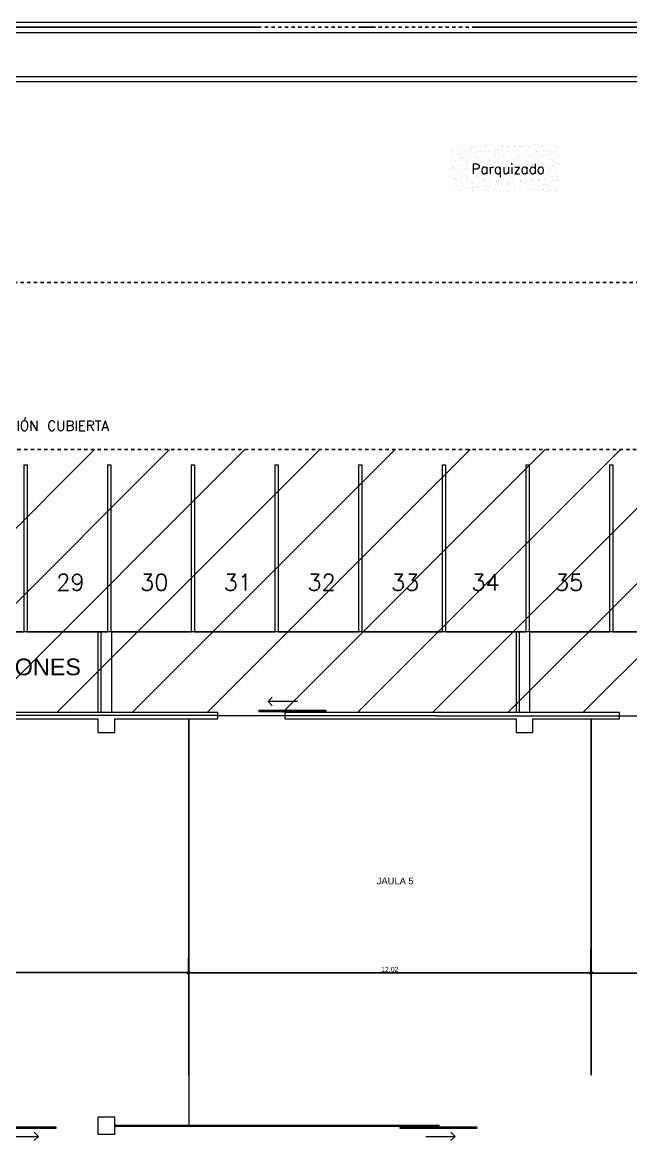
# Model space of a CAD drawing. Header units: millimetres. Extents: x 182 to 305, y 81 to 164.
# Drawn here: x 248.58 to 266.76, y 127.59 to 161.02 of the extents above; entities that cross this region are included whole.
import ezdxf

# ---------------------------------------------------------------- set-up
doc = ezdxf.new("R2010")
doc.units = ezdxf.units.MM
for name, pattern in [('ACAD_ISO04W100', [30.5, 24, -3, 0.5, -3]), ('ACAD_ISO10W100', [18.5, 12, -3, 0.5, -3]), ('DASHDOT', [1, 0.5, -0.25, 0, -0.25]), ('Hidden', [7.14375, 4.7625, -2.38125])]:
    doc.linetypes.add(name, pattern=pattern)
for name, color, linetype, lineweight in [('A-----NPP', 7, 'Continuous', 9), ('A-----TEP', 7, 'Continuous', 9), ('A-AREAIDM', 7, 'Continuous', 18), ('A-DOORSYM', 7, 'Continuous', 9), ('A-FLOROTM', 7, 'Continuous', 9), ('A-WALL', 7, 'Continuous', 9), ('C-PKNGCTM', 7, 'Continuous', 9), ('DIMENSION', 1, 'Continuous', 25), ('S-COLSPRM', 7, 'Continuous', 9)]:
    doc.layers.add(name, color=color, linetype=linetype, lineweight=lineweight)
for name, color, linetype in [('estructura', 7, 'Continuous'), ('Lineas Lotes', 7, 'DASHDOT'), ('Lineas Proyecciones', 7, 'Hidden'), ('Relleno muros', 7, 'Continuous'), ('Sectores', 3, 'Continuous'), ('TIERRA', 7, 'Continuous')]:
    doc.layers.add(name, color=color, linetype=linetype)
doc.styles.add('ARIALNARROW', font='ARIALN.TTF')
doc.styles.add('MtXpl_Arial_Unicode_', font='ARIALUNI.ttf')
doc.styles.get("Standard").update_dxf_attribs({"font": 'txt.shx'})
doc.dimstyles.new('C', dxfattribs={"dimscale": 1.5, "dimtxt": 0.15, "dimasz": 0.08, "dimexe": 0.01, "dimexo": 0, "dimgap": 0.025, "dimtad": 1, "dimzin": 0, "dimdsep": 46, "dimtxsty": 'ARIALNARROW', "dimblk": 'OBLIQUE', "dimcen": 0, "dimclrd": 256, "dimclre": 256, "dimclrt": 256, "dimadec": 0, "dimazin": 0, "dimtfac": 1.666667, "dimtofl": 0, "dimtmove": 0, "dimatfit": 0, "dimldrblk": 'OBLIQUE', "dimfxl": 0.1, "dimtolj": 1, "dimtzin": 0, "dimarcsym": 0})

# ---------------------------------------------------------------- blocks, each defined once
blk = doc.blocks.new('_Oblique')
at = {"layer": 'estructura', "color": 0, "lineweight": -2}
blk.add_line((-0.5, -0.5), (0.5, 0.5), dxfattribs=at)
blk = doc.blocks.new('*D100')
at = {"layer": 'Defpoints', "color": 0}
for p in [(253.546172, 133.027768), (241.526172, 132.614278), (253.546172, 132.614278)]:
    blk.add_point(p, dxfattribs=at)
at = {"layer": 'DIMENSION', "lineweight": -2}
for p, q in [((253.546172, 133.027768), (253.546172, 132.604278)), ((241.526172, 132.614278), (241.526172, 132.624278)), ((241.526172, 132.614278), (253.546172, 132.614278))]:
    blk.add_line(p, q, dxfattribs=at)
at = {"layer": 'DIMENSION', "lineweight": -2, "xscale": 0.08, "yscale": 0.08, "zscale": 0.08, "rotation": 180}
blk.add_blockref('_Oblique', (241.526172, 132.614278), dxfattribs=at)
at = {"layer": 'DIMENSION', "lineweight": -2, "xscale": 0.08, "yscale": 0.08, "zscale": 0.08}
blk.add_blockref('_Oblique', (253.546172, 132.614278), dxfattribs=at)
at = {"layer": 'DIMENSION', "insert": (247.536172, 132.715854), "char_height": 0.15, "attachment_point": 5, "style": 'ARIALNARROW'}
blk.add_mtext('\\A1;12.02', dxfattribs=at)
blk = doc.blocks.new('*D101')
at = {"layer": 'Defpoints', "color": 0}
for p in [(265.566172, 133.316256), (253.546172, 132.604278), (265.566172, 132.604278)]:
    blk.add_point(p, dxfattribs=at)
at = {"layer": 'DIMENSION', "lineweight": -2}
for p, q in [((265.566172, 133.316256), (265.566172, 132.594278)), ((253.546172, 132.604278), (253.546172, 132.614278)), ((253.546172, 132.604278), (265.566172, 132.604278))]:
    blk.add_line(p, q, dxfattribs=at)
at = {"layer": 'DIMENSION', "lineweight": -2, "xscale": 0.08, "yscale": 0.08, "zscale": 0.08, "rotation": 180}
blk.add_blockref('_Oblique', (253.546172, 132.604278), dxfattribs=at)
at = {"layer": 'DIMENSION', "lineweight": -2, "xscale": 0.08, "yscale": 0.08, "zscale": 0.08}
blk.add_blockref('_Oblique', (265.566172, 132.604278), dxfattribs=at)
at = {"layer": 'DIMENSION', "insert": (259.556172, 132.705854), "char_height": 0.15, "attachment_point": 5, "style": 'ARIALNARROW'}
blk.add_mtext('\\A1;12.02', dxfattribs=at)
blk = doc.blocks.new('*D102')
at = {"layer": 'Defpoints', "color": 0}
for p in [(265.586172, 132.594278), (277.591167, 132.594278), (277.591167, 132.584299)]:
    blk.add_point(p, dxfattribs=at)
at = {"layer": 'DIMENSION', "lineweight": -2}
for p, q in [((265.586172, 132.594278), (265.586172, 132.604278)), ((265.586172, 132.594278), (277.591167, 132.594278)), ((277.591167, 132.584299), (277.591167, 132.604278))]:
    blk.add_line(p, q, dxfattribs=at)
at = {"layer": 'DIMENSION', "lineweight": -2, "xscale": 0.08, "yscale": 0.08, "zscale": 0.08, "rotation": 180}
blk.add_blockref('_Oblique', (265.586172, 132.594278), dxfattribs=at)
at = {"layer": 'DIMENSION', "lineweight": -2, "xscale": 0.08, "yscale": 0.08, "zscale": 0.08}
blk.add_blockref('_Oblique', (277.591167, 132.594278), dxfattribs=at)
at = {"layer": 'DIMENSION', "insert": (271.58867, 132.695854), "char_height": 0.15, "attachment_point": 5, "style": 'ARIALNARROW'}
blk.add_mtext('\\A1;12.00', dxfattribs=at)

msp = doc.modelspace()

# ---------------------------------------------------------------- linework, layer by layer
at = {"linetype": 'ACAD_ISO10W100'}
msp.add_line((188.133186, 160.861102), (304.483929, 160.881522), dxfattribs=at)
at = {"color": 252, "linetype": 'Continuous'}
for p, q in [((261.426345, 157.162747), (261.426345, 157.162747)), ((261.433174, 157.215682), (261.433174, 157.215682)), ((261.474873, 157.142061), (261.474873, 157.142061)), ((261.584435, 157.329871), (261.584435, 157.329871)), ((261.641203, 157.293705), (261.641203, 157.293705)), ((261.656436, 157.281379), (261.656436, 157.281379)), ((261.837859, 157.333835), (261.837859, 157.333835)), ((261.838468, 157.155161), (261.838468, 157.155161)), ((261.84557, 157.163509), (261.84557, 157.163509)), ((261.971849, 157.211055), (261.971849, 157.211055)), ((261.996662, 157.188318), (261.996662, 157.188318)), ((262.000806, 157.279727), (262.000806, 157.279727)), ((262.00366, 157.330632), (262.00366, 157.330632)), ((262.060429, 157.294467), (262.060429, 157.294467)), ((262.170642, 157.134099), (262.170642, 157.134099)), ((262.190848, 157.159655), (262.190848, 157.159655)), ((262.264796, 157.164271), (262.264796, 157.164271)), ((262.353494, 157.158172), (262.353494, 157.158172)), ((262.3644, 157.292827), (262.3644, 157.292827)), ((262.376534, 157.329207), (262.376534, 157.329207)), ((262.401347, 157.30647), (262.401347, 157.30647)), ((262.422886, 157.331394), (262.422886, 157.331394)), ((262.423565, 157.167397), (262.423565, 157.167397)), ((262.479655, 157.295229), (262.479655, 157.295229)), ((262.518465, 157.199152), (262.518465, 157.199152)), ((262.533009, 157.181806), (262.533009, 157.181806)), ((262.535218, 157.158004), (262.535218, 157.158004)), ((262.684022, 157.165032), (262.684022, 157.165032)), ((262.71586, 157.205879), (262.71586, 157.205879)), ((262.71678, 157.297321), (262.71678, 157.297321)), ((262.785931, 157.215104), (262.785931, 157.215104)), ((262.842112, 157.332156), (262.842112, 157.332156)), ((262.895375, 157.229512), (262.895375, 157.229512)), ((262.898812, 157.171103), (262.898812, 157.171103)), ((262.898881, 157.29599), (262.898881, 157.29599)), ((262.92315, 157.317304), (262.92315, 157.317304)), ((263.05714, 157.194525), (263.05714, 157.194525)), ((263.06115, 157.29567), (263.06115, 157.29567)), ((263.078227, 157.253585), (263.078227, 157.253585)), ((263.081954, 157.171788), (263.081954, 157.171788)), ((263.103248, 157.165794), (263.103248, 157.165794)), ((263.148298, 157.26281), (263.148298, 157.26281)), ((263.251192, 157.175598), (263.251192, 157.175598)), ((263.257742, 157.277219), (263.257742, 157.277219)), ((263.261338, 157.332918), (263.261338, 157.332918)), ((263.318107, 157.296752), (263.318107, 157.296752)), ((263.424744, 157.308769), (263.424744, 157.308769)), ((263.440593, 157.301292), (263.440593, 157.301292)), ((263.461825, 157.312677), (263.461825, 157.312677)), ((263.486638, 157.28994), (263.486638, 157.28994)), ((263.510664, 157.310517), (263.510664, 157.310517)), ((263.522474, 157.166556), (263.522474, 157.166556)), ((263.595562, 157.173946), (263.595562, 157.173946)), ((263.603756, 157.182622), (263.603756, 157.182622)), ((263.620108, 157.324925), (263.620108, 157.324925)), ((263.680564, 157.333679), (263.680564, 157.333679)), ((263.737333, 157.297514), (263.737333, 157.297514)), ((263.777124, 157.313264), (263.777124, 157.313264)), ((263.80296, 157.348998), (263.80296, 157.348998)), ((263.873031, 157.358223), (263.873031, 157.358223)), ((263.9417, 157.167317), (263.9417, 157.167317)), ((263.959156, 157.187046), (263.959156, 157.187046)), ((263.982475, 157.372632), (263.982475, 157.372632)), ((264.008441, 157.300774), (264.008441, 157.300774)), ((264.09979, 157.334441), (264.09979, 157.334441)), ((264.121494, 157.311612), (264.121494, 157.311612)), ((264.142432, 157.177994), (264.142432, 157.177994)), ((264.156559, 157.298275), (264.156559, 157.298275)), ((264.167245, 157.155257), (264.167245, 157.155257)), ((264.311537, 157.191541), (264.311537, 157.191541)), ((264.360926, 157.168079), (264.360926, 157.168079)), ((264.485089, 157.324712), (264.485089, 157.324712)), ((264.519016, 157.335203), (264.519016, 157.335203)), ((264.547117, 157.296147), (264.547117, 157.296147)), ((264.57193, 157.27341), (264.57193, 157.27341)), ((264.575785, 157.299037), (264.575785, 157.299037)), ((261.445909, 157.038686), (261.445909, 157.038686)), ((261.483354, 156.882672), (261.483354, 156.882672)), ((261.535067, 156.825645), (261.535067, 156.825645)), ((261.567164, 157.092902), (261.567164, 157.092902)), ((261.591977, 157.070165), (261.591977, 157.070165)), ((261.628761, 157.062759), (261.628761, 157.062759)), ((261.664916, 157.02199), (261.664916, 157.02199)), ((261.693157, 156.992769), (261.693157, 156.992769)), ((261.698832, 157.071984), (261.698832, 157.071984)), ((261.709095, 156.962847), (261.709095, 156.962847)), ((261.749926, 156.956603), (261.749926, 156.956603)), ((261.808276, 157.086393), (261.808276, 157.086393)), ((261.843086, 156.840067), (261.843086, 156.840067)), ((261.846948, 156.895772), (261.846948, 156.895772)), ((261.867899, 156.81733), (261.867899, 156.81733)), ((261.991127, 157.110466), (261.991127, 157.110466)), ((262.009286, 157.020338), (262.009286, 157.020338)), ((262.061198, 157.119691), (262.061198, 157.119691)), ((262.112383, 156.99353), (262.112383, 156.99353)), ((262.11378, 157.080999), (262.11378, 157.080999)), ((262.169152, 156.957365), (262.169152, 156.957365)), ((262.247771, 156.95822), (262.247771, 156.95822)), ((262.272584, 156.935483), (262.272584, 156.935483)), ((262.37288, 157.033438), (262.37288, 157.033438)), ((262.531609, 156.994292), (262.531609, 156.994292)), ((262.588378, 156.958126), (262.588378, 156.958126)), ((262.652456, 157.076372), (262.652456, 157.076372)), ((262.677269, 157.053635), (262.677269, 157.053635)), ((262.72526, 157.037932), (262.72526, 157.037932)), ((262.794386, 156.946317), (262.794386, 156.946317)), ((262.950835, 156.995054), (262.950835, 156.995054)), ((263.007604, 156.958888), (263.007604, 156.958888)), ((263.06963, 157.036281), (263.06963, 157.036281)), ((263.199071, 157.064469), (263.199071, 157.064469)), ((263.272417, 156.930599), (263.272417, 156.930599)), ((263.333062, 156.941689), (263.333062, 156.941689)), ((263.370061, 156.995815), (263.370061, 156.995815)), ((263.381861, 156.945008), (263.381861, 156.945008)), ((263.42683, 156.95965), (263.42683, 156.95965)), ((263.433224, 157.04938), (263.433224, 157.04938)), ((263.564712, 156.969081), (263.564712, 156.969081)), ((263.634783, 156.978306), (263.634783, 156.978306)), ((263.737747, 157.059842), (263.737747, 157.059842)), ((263.744227, 156.992714), (263.744227, 156.992714)), ((263.76256, 157.037105), (263.76256, 157.037105)), ((263.785604, 157.053875), (263.785604, 157.053875)), ((263.789287, 156.996577), (263.789287, 156.996577)), ((263.846056, 156.960412), (263.846056, 156.960412)), ((263.879677, 156.929786), (263.879677, 156.929786)), ((263.927079, 157.016787), (263.927079, 157.016787)), ((263.967637, 156.927657), (263.967637, 156.927657)), ((263.99715, 157.026012), (263.99715, 157.026012)), ((264.106594, 157.040421), (264.106594, 157.040421)), ((264.129974, 157.052223), (264.129974, 157.052223)), ((264.138455, 156.792834), (264.138455, 156.792834)), ((264.208513, 156.997339), (264.208513, 156.997339)), ((264.265282, 156.961173), (264.265282, 156.961173)), ((264.284362, 157.047939), (264.284362, 157.047939)), ((264.289445, 157.064494), (264.289445, 157.064494)), ((264.320017, 156.932152), (264.320017, 156.932152)), ((264.359516, 157.073719), (264.359516, 157.073719)), ((264.418353, 156.925159), (264.418353, 156.925159)), ((264.443166, 156.902422), (264.443166, 156.902422)), ((264.46896, 157.088127), (264.46896, 157.088127)), ((264.469649, 156.830977), (264.469649, 156.830977)), ((264.493569, 157.065323), (264.493569, 157.065323)), ((264.502049, 156.805934), (264.502049, 156.805934)), ((264.560284, 156.795104), (264.560284, 156.795104)), ((264.627739, 156.998101), (264.627739, 156.998101)), ((261.382654, 156.654905), (261.382654, 156.654905)), ((261.390514, 156.682842), (261.390514, 156.682842)), ((261.438401, 156.721915), (261.438401, 156.721915)), ((261.439423, 156.618739), (261.439423, 156.618739)), ((261.460584, 156.692067), (261.460584, 156.692067)), ((261.463214, 156.699178), (261.463214, 156.699178)), ((261.491834, 156.623283), (261.491834, 156.623283)), ((261.570028, 156.706476), (261.570028, 156.706476)), ((261.580332, 156.591859), (261.580332, 156.591859)), ((261.64379, 156.488543), (261.64379, 156.488543)), ((261.673396, 156.762601), (261.673396, 156.762601)), ((261.681876, 156.503212), (261.681876, 156.503212)), ((261.714322, 156.469079), (261.714322, 156.469079)), ((261.75288, 156.730548), (261.75288, 156.730548)), ((261.80188, 156.655667), (261.80188, 156.655667)), ((261.822951, 156.739773), (261.822951, 156.739773)), ((261.855428, 156.636383), (261.855428, 156.636383)), ((261.858649, 156.619501), (261.858649, 156.619501)), ((264.121269, 156.693801), (264.121269, 156.693801)), ((264.146935, 156.533445), (264.146935, 156.533445)), ((264.155599, 156.676951), (264.155599, 156.676951)), ((264.159146, 156.493113), (264.159146, 156.493113)), ((264.230713, 156.70821), (264.230713, 156.70821)), ((264.289589, 156.554171), (264.289589, 156.554171)), ((264.314402, 156.531434), (264.314402, 156.531434)), ((264.317236, 156.660237), (264.317236, 156.660237)), ((264.328497, 156.672763), (264.328497, 156.672763)), ((264.374004, 156.624071), (264.374004, 156.624071)), ((264.413564, 156.732283), (264.413564, 156.732283)), ((264.483635, 156.741508), (264.483635, 156.741508)), ((264.510529, 156.546545), (264.510529, 156.546545)), ((264.578372, 156.493875), (264.578372, 156.493875)), ((264.593079, 156.755916), (264.593079, 156.755916)), ((261.451568, 156.220871), (261.451568, 156.220871)), ((261.491377, 156.317803), (261.491377, 156.317803)), ((261.500314, 156.363894), (261.500314, 156.363894)), ((261.514633, 156.350631), (261.514633, 156.350631)), ((261.548146, 156.281637), (261.548146, 156.281637)), ((261.584704, 156.359856), (261.584704, 156.359856)), ((261.690356, 156.243823), (261.690356, 156.243823)), ((261.694148, 156.374265), (261.694148, 156.374265)), ((261.739135, 156.446342), (261.739135, 156.446342)), ((261.752513, 156.151441), (261.752513, 156.151441)), ((261.856253, 156.339024), (261.856253, 156.339024)), ((261.863908, 156.376994), (261.863908, 156.376994)), ((261.876999, 156.398338), (261.876999, 156.398338)), ((261.910603, 156.318564), (261.910603, 156.318564)), ((261.967371, 156.282399), (261.967371, 156.282399)), ((261.990243, 156.216244), (261.990243, 156.216244)), ((262.015057, 156.193507), (262.015057, 156.193507)), ((262.034726, 156.242171), (262.034726, 156.242171)), ((262.171739, 156.152202), (262.171739, 156.152202)), ((262.216288, 156.381488), (262.216288, 156.381488)), ((262.224768, 156.122099), (262.224768, 156.122099)), ((262.329829, 156.319326), (262.329829, 156.319326)), ((262.386597, 156.28316), (262.386597, 156.28316)), ((262.394928, 156.334396), (262.394928, 156.334396)), ((262.39832, 156.25527), (262.39832, 156.25527)), ((262.419741, 156.311659), (262.419741, 156.311659)), ((262.433556, 156.123058), (262.433556, 156.123058)), ((262.536859, 156.204341), (262.536859, 156.204341)), ((262.543, 156.137467), (262.543, 156.137467)), ((262.560658, 156.379837), (262.560658, 156.379837)), ((262.569138, 156.120448), (262.569138, 156.120448)), ((262.590965, 156.152964), (262.590965, 156.152964)), ((262.725851, 156.16154), (262.725851, 156.16154)), ((262.749055, 156.320088), (262.749055, 156.320088)), ((262.750701, 156.259765), (262.750701, 156.259765)), ((262.795922, 156.170765), (262.795922, 156.170765)), ((262.805823, 156.283922), (262.805823, 156.283922)), ((262.905366, 156.185173), (262.905366, 156.185173)), ((262.932733, 156.133547), (262.932733, 156.133547)), ((262.941544, 156.322493), (262.941544, 156.322493)), ((263.010191, 156.153726), (263.010191, 156.153726)), ((263.075535, 156.199714), (263.075535, 156.199714)), ((263.088218, 156.209246), (263.088218, 156.209246)), ((263.095071, 156.258114), (263.095071, 156.258114)), ((263.100348, 156.176977), (263.100348, 156.176977)), ((263.158289, 156.218471), (263.158289, 156.218471)), ((263.168281, 156.320849), (263.168281, 156.320849)), ((263.225049, 156.284684), (263.225049, 156.284684)), ((263.267733, 156.23288), (263.267733, 156.23288)), ((263.285113, 156.138042), (263.285113, 156.138042)), ((263.429417, 156.154488), (263.429417, 156.154488)), ((263.450584, 156.256953), (263.450584, 156.256953)), ((263.458665, 156.271213), (263.458665, 156.271213)), ((263.48022, 156.317866), (263.48022, 156.317866)), ((263.505033, 156.295129), (263.505033, 156.295129)), ((263.520655, 156.266178), (263.520655, 156.266178)), ((263.587507, 156.321611), (263.587507, 156.321611)), ((263.62215, 156.187811), (263.62215, 156.187811)), ((263.629483, 156.13639), (263.629483, 156.13639)), ((263.630099, 156.280586), (263.630099, 156.280586)), ((263.644275, 156.285446), (263.644275, 156.285446)), ((263.811045, 156.275708), (263.811045, 156.275708)), ((263.812951, 156.304659), (263.812951, 156.304659)), ((263.848643, 156.155249), (263.848643, 156.155249)), ((263.883021, 156.313884), (263.883021, 156.313884)), ((263.992465, 156.328293), (263.992465, 156.328293)), ((263.993077, 156.14949), (263.993077, 156.14949)), ((264.006733, 156.322373), (264.006733, 156.322373)), ((264.026835, 156.305963), (264.026835, 156.305963)), ((264.063501, 156.286207), (264.063501, 156.286207)), ((264.155415, 156.274056), (264.155415, 156.274056)), ((264.160826, 156.183183), (264.160826, 156.183183)), ((264.175317, 156.352365), (264.175317, 156.352365)), ((264.185639, 156.160446), (264.185639, 156.160446)), ((264.245388, 156.36159), (264.245388, 156.36159)), ((264.267868, 156.156011), (264.267868, 156.156011)), ((264.336977, 156.413374), (264.336977, 156.413374)), ((264.345457, 156.153985), (264.345457, 156.153985)), ((264.354832, 156.375999), (264.354832, 156.375999)), ((264.425959, 156.323135), (264.425959, 156.323135)), ((264.43152, 156.424116), (264.43152, 156.424116)), ((264.482727, 156.286969), (264.482727, 156.286969)), ((264.519009, 156.287156), (264.519009, 156.287156)), ((264.537683, 156.400072), (264.537683, 156.400072)), ((264.565511, 156.301336), (264.565511, 156.301336)), ((264.590324, 156.278599), (264.590324, 156.278599)), ((264.607754, 156.409297), (264.607754, 156.409297)), ((261.346456, 155.979939), (261.346456, 155.979939)), ((261.346456, 155.979939), (261.346456, 155.979939)), ((261.4559, 155.994347), (261.4559, 155.994347)), ((261.508794, 156.104505), (261.508794, 156.104505)), ((261.585559, 156.098091), (261.585559, 156.098091)), ((261.6001, 155.980701), (261.6001, 155.980701)), ((261.610372, 156.075354), (261.610372, 156.075354)), ((261.638752, 156.01842), (261.638752, 156.01842)), ((261.698836, 155.984434), (261.698836, 155.984434)), ((261.708823, 156.027645), (261.708823, 156.027645)), ((261.818267, 156.042054), (261.818267, 156.042054)), ((261.872388, 156.117605), (261.872388, 156.117605)), ((262.001118, 156.066127), (262.001118, 156.066127)), ((262.019326, 155.981462), (262.019326, 155.981462)), ((262.043206, 155.982782), (262.043206, 155.982782)), ((262.071189, 156.075352), (262.071189, 156.075352)), ((262.132174, 156.086188), (262.132174, 156.086188)), ((262.180633, 156.08976), (262.180633, 156.08976)), ((262.363485, 156.113833), (262.363485, 156.113833)), ((262.406801, 155.995881), (262.406801, 155.995881)), ((262.438551, 155.982224), (262.438551, 155.982224)), ((262.67085, 156.081561), (262.67085, 156.081561)), ((262.695663, 156.058824), (262.695663, 156.058824)), ((262.759181, 156.000376), (262.759181, 156.000376)), ((262.857777, 155.982986), (262.857777, 155.982986)), ((263.103551, 155.998724), (263.103551, 155.998724)), ((263.217465, 156.069658), (263.217465, 156.069658)), ((263.277003, 155.983747), (263.277003, 155.983747)), ((263.467145, 156.011824), (263.467145, 156.011824)), ((263.696229, 155.984509), (263.696229, 155.984509)), ((263.756141, 156.065031), (263.756141, 156.065031)), ((263.780954, 156.042294), (263.780954, 156.042294)), ((263.819525, 156.016319), (263.819525, 156.016319)), ((264.007141, 155.981673), (264.007141, 155.981673)), ((264.115455, 155.985271), (264.115455, 155.985271)), ((264.116585, 155.996082), (264.116585, 155.996082)), ((264.163895, 156.014667), (264.163895, 156.014667)), ((264.299436, 156.020155), (264.299436, 156.020155)), ((264.302757, 156.053128), (264.302757, 156.053128)), ((264.369507, 156.02938), (264.369507, 156.02938)), ((264.478951, 156.043788), (264.478951, 156.043788)), ((264.527489, 156.027767), (264.527489, 156.027767)), ((264.534681, 155.986032), (264.534681, 155.986032))]:
    msp.add_line(p, q, dxfattribs=at)
at = {"layer": 'A-----NPP', "color": 252}
for p, q in [((255.917807, 140.713004), (256.045086, 140.840283)), ((256.797807, 140.713004), (255.917807, 140.713004)), ((255.917807, 140.713004), (256.045086, 140.585725)), ((248.179851, 127.714804), (249.059851, 127.714804)), ((249.059851, 127.714804), (248.932572, 127.842084)), ((249.059851, 127.714804), (248.932572, 127.587525)), ((260.63228, 127.714804), (261.51228, 127.714804)), ((260.63228, 127.714804), (261.51228, 127.714804)), ((261.51228, 127.714804), (261.385001, 127.842084)), ((261.51228, 127.714804), (261.385001, 127.842084)), ((261.51228, 127.714804), (261.385001, 127.587525)), ((261.51228, 127.714804), (261.385001, 127.587525))]:
    msp.add_line(p, q, dxfattribs=at)
at = {"layer": 'A-DOORSYM', "color": 252}
for p, q in [((255.648613, 140.409648), (255.648613, 140.459648)), ((255.648613, 140.459648), (257.648613, 140.459648)), ((257.648613, 140.409648), (255.648613, 140.409648)), ((257.648613, 140.459648), (257.648613, 140.409648)), ((247.272179, 127.999648), (249.572179, 127.999648)), ((249.572179, 127.949648), (247.272179, 127.949648)), ((249.572179, 127.999648), (249.572179, 127.949648)), ((259.865273, 127.949648), (259.865273, 127.999648)), ((259.865273, 127.999648), (262.165273, 127.999648)), ((259.865273, 127.949648), (259.865273, 127.999648)), ((259.865273, 127.999648), (262.165273, 127.999648)), ((262.165273, 127.949648), (259.865273, 127.949648)), ((262.165273, 127.949648), (259.865273, 127.949648))]:
    msp.add_line(p, q, dxfattribs=at)
at = {"layer": 'A-FLOROTM', "color": 252}
for p, q in [((248.621073, 142.793656), (246.222673, 142.793656)), ((248.722673, 142.793656), (251.121073, 142.793656)), ((250.836101, 142.793656), (250.836101, 140.384648)), ((250.936101, 140.384648), (250.936101, 142.793656)), ((251.222673, 142.793656), (253.621073, 142.793656)), ((251.236101, 142.793656), (251.236101, 140.384648)), ((256.121073, 142.793656), (253.722673, 142.793656)), ((258.621073, 142.793656), (256.222673, 142.793656)), ((261.121073, 142.793656), (258.722673, 142.793656)), ((263.621073, 142.793656), (261.222673, 142.793656)), ((263.336106, 142.793656), (263.336106, 140.384648)), ((263.436106, 140.384648), (263.436106, 142.793656)), ((263.722673, 142.793656), (266.121073, 142.793656)), ((263.736106, 142.793656), (263.736106, 140.384648)), ((268.621073, 142.793656), (266.222673, 142.793656))]:
    msp.add_line(p, q, dxfattribs=at)
at = {"layer": 'A-WALL', "color": 252, "lineweight": 18}
for p, q in [((304.551104, 161.017443), (188.161099, 161.017443)), ((188.361099, 160.717443), (301.368337, 160.717443)), ((254.416172, 140.384648), (244.396172, 140.384648)), ((244.396172, 140.194648), (250.836101, 140.194648)), ((251.336101, 140.194648), (253.546172, 140.194648)), ((253.447832, 140.194648), (254.416172, 140.194648)), ((253.546172, 140.194648), (253.546172, 129.534648)), ((253.566172, 129.534648), (253.566172, 140.194648)), ((254.416172, 140.194648), (254.416172, 140.384648)), ((266.426172, 140.384648), (256.416172, 140.384648)), ((256.416172, 140.384648), (256.416172, 140.194648)), ((256.416172, 140.194648), (263.336106, 140.194648)), ((263.836106, 140.194648), (265.566172, 140.194648)), ((265.44426, 140.194648), (266.426172, 140.194648)), ((265.566172, 140.194648), (265.566172, 129.549174)), ((265.586172, 129.549174), (265.586172, 140.194648)), ((266.426172, 140.194648), (266.426172, 140.384648)), ((253.546172, 129.534648), (253.566172, 129.534648)), ((253.556172, 129.534648), (253.556172, 128.044648)), ((261.036101, 128.044648), (251.336101, 128.044648)), ((251.336101, 128.044648), (251.336101, 128.024648)), ((261.036101, 128.024648), (261.036101, 128.044648)), ((261.036101, 128.024648), (261.036101, 128.044648)), ((251.336101, 128.024648), (261.036101, 128.024648))]:
    msp.add_line(p, q, dxfattribs=at)
at = {"layer": 'A-WALL', "color": 252}
for p, q in [((247.931138, 159.394648), (275.144369, 159.394648)), ((275.121868, 159.244648), (247.931138, 159.244648))]:
    msp.add_line(p, q, dxfattribs=at)
at = {"layer": 'C-PKNGCTM', "color": 252}
for p, q in [((248.621073, 147.793656), (248.722673, 147.793656)), ((248.621073, 147.793656), (248.621073, 142.793656)), ((248.722673, 147.793656), (248.722673, 142.793656)), ((251.121073, 147.793656), (251.222673, 147.793656)), ((251.121073, 147.793656), (251.121073, 142.793656)), ((251.222673, 147.793656), (251.222673, 142.793656)), ((253.621073, 147.793656), (253.722673, 147.793656)), ((253.621073, 147.793656), (253.621073, 142.793656)), ((253.722673, 147.793656), (253.722673, 142.793656)), ((256.121073, 147.793656), (256.222673, 147.793656)), ((256.121073, 147.793656), (256.121073, 142.793656)), ((256.222673, 147.793656), (256.222673, 142.793656)), ((258.621073, 147.793656), (258.722673, 147.793656)), ((258.621073, 147.793656), (258.621073, 142.793656)), ((258.722673, 147.793656), (258.722673, 142.793656)), ((261.121073, 147.793656), (261.222673, 147.793656)), ((261.121073, 147.793656), (261.121073, 142.793656)), ((261.222673, 147.793656), (261.222673, 142.793656)), ((263.621073, 147.793656), (263.722673, 147.793656)), ((263.621073, 147.793656), (263.621073, 142.793656)), ((263.722673, 147.793656), (263.722673, 142.793656)), ((266.121073, 147.793656), (266.222673, 147.793656)), ((266.121073, 147.793656), (266.121073, 142.793656)), ((266.222673, 147.793656), (266.222673, 142.793656)), ((248.722673, 142.793656), (248.621073, 142.793656)), ((251.222673, 142.793656), (251.121073, 142.793656)), ((253.722673, 142.793656), (253.621073, 142.793656)), ((256.222673, 142.793656), (256.121073, 142.793656)), ((258.722673, 142.793656), (258.621073, 142.793656)), ((261.222673, 142.793656), (261.121073, 142.793656)), ((263.722673, 142.793656), (263.621073, 142.793656)), ((266.222673, 142.793656), (266.121073, 142.793656))]:
    msp.add_line(p, q, dxfattribs=at)
at = {"layer": 'C-PKNGCTM', "color": 252, "lineweight": 25}
for p, q in [((246.222673, 142.793656), (248.621073, 142.793656)), ((248.722673, 142.793656), (251.121073, 142.793656)), ((251.222673, 142.793656), (253.621073, 142.793656)), ((253.722673, 142.793656), (256.121073, 142.793656)), ((256.222673, 142.793656), (258.621073, 142.793656)), ((258.722673, 142.793656), (261.121073, 142.793656)), ((261.222673, 142.793656), (263.621073, 142.793656)), ((263.722673, 142.793656), (266.121073, 142.793656)), ((266.222673, 142.793656), (268.621073, 142.793656))]:
    msp.add_line(p, q, dxfattribs=at)
at = {"layer": 'Lineas Lotes', "color": 252, "linetype": 'ACAD_ISO04W100', "ltscale": 4e-05}
msp.add_line((182.21819, 160.877005), (304.568899, 160.877005), dxfattribs=at)
at = {"layer": 'Lineas Proyecciones', "color": 252, "linetype": 'Hidden', "ltscale": 0.00015}
for p, q in [((244.721873, 153.244648), (304.554906, 153.243768)), ((293.325194, 148.244648), (205.886006, 148.244648))]:
    msp.add_line(p, q, dxfattribs=at)
at = {"layer": 'Relleno muros', "color": 252, "linetype": 'Continuous', "ltscale": 10}
for p, q in [((242.871294, 140.384648), (250.731294, 148.244648)), ((245.117065, 140.384648), (252.977065, 148.244648)), ((247.362836, 140.384648), (255.222836, 148.244648)), ((249.608607, 140.384648), (257.468607, 148.244648)), ((251.854379, 140.384648), (259.714379, 148.244648)), ((254.10015, 140.384648), (261.96015, 148.244648)), ((256.345921, 140.384648), (264.205921, 148.244648)), ((258.591692, 140.384648), (266.451692, 148.244648)), ((260.837463, 140.384648), (268.697463, 148.244648)), ((263.083234, 140.384648), (270.943234, 148.244648)), ((265.329005, 140.384648), (273.189005, 148.244648))]:
    msp.add_line(p, q, dxfattribs=at)
at = {"layer": 'S-COLSPRM', "color": 252}
for p, q in [((250.836101, 140.194648), (250.836101, 139.784648)), ((251.336101, 139.784648), (251.336101, 140.194648)), ((263.336106, 140.194648), (263.336106, 139.784648)), ((263.836106, 139.784648), (263.836106, 140.194648)), ((250.836101, 139.784648), (251.336101, 139.784648)), ((263.336106, 139.784648), (263.836106, 139.784648)), ((251.336101, 128.284648), (250.836101, 128.284648)), ((250.836101, 128.284648), (250.836101, 127.784648)), ((251.336101, 127.784648), (251.336101, 128.284648)), ((250.836101, 127.784648), (251.336101, 127.784648))]:
    msp.add_line(p, q, dxfattribs=at)
at = {"layer": 'TIERRA', "color": 252, "ltscale": 0.1}
msp.add_line((293.325194, 140.23174), (205.985956, 140.384648), dxfattribs=at)

# ---------------------------------------------------------------- texts
at = {"layer": 'A-----TEP', "color": 252}
for s, p in [('29', (249.591905, 144.030168)), ('30', (252.096066, 144.030168)), ('31', (254.596066, 144.030168)), ('32', (257.096066, 144.030168)), ('33', (259.596066, 144.030168)), ('34', (261.996647, 144.030168)), ('35', (264.496647, 144.030168))]:
    msp.add_text(s, height=0.491766, dxfattribs=at).set_placement(p)
at = {"layer": 'A-AREAIDM', "color": 252}
for s, p in [('Parquizado', (262.000784, 156.492025)), ('PROYECCIÓN CUBIERTA', (246.592008, 148.810751))]:
    msp.add_text(s, height=0.29506, dxfattribs=at).set_placement(p)
at = {"layer": 'Sectores', "style": 'MtXpl_Arial_Unicode_'}
for s, height, p in [('SEMICUBIERTO CARGA DE CAMIONES', 0.5, (237.249042, 141.49971)), ('JAULA 5', 0.2, (259.16798, 135.250228))]:
    msp.add_text(s, height=height, dxfattribs=at).set_placement(p)

# ---------------------------------------------------------------- dimensions: what is measured, and where the dimension line sits
at = {"layer": 'DIMENSION'}
for base, p1, p2, picture, middle in [((265.566172, 132.604278), (253.546172, 132.604278), (265.566172, 133.316256), '*D101', (259.556172, 132.705854)), ((253.546172, 132.614278), (241.526172, 132.614278), (253.546172, 133.027768), '*D100', (247.536172, 132.715854)), ((277.591167, 132.594278), (265.586172, 132.594278), (277.591167, 132.584299), '*D102', (271.58867, 132.695854))]:
    dim = msp.add_linear_dim(base=base, p1=p1, p2=p2, dimstyle='C', override={"dimscale": 1, "dimlfac": 1, "dimtxsty": 'ARIALNARROW', "dimtolj": 1}, dxfattribs=at)
    dim.commit()
    dim.dimension.update_dxf_attribs({"geometry": picture, "text_midpoint": middle})

doc.saveas('drawing.dxf')
